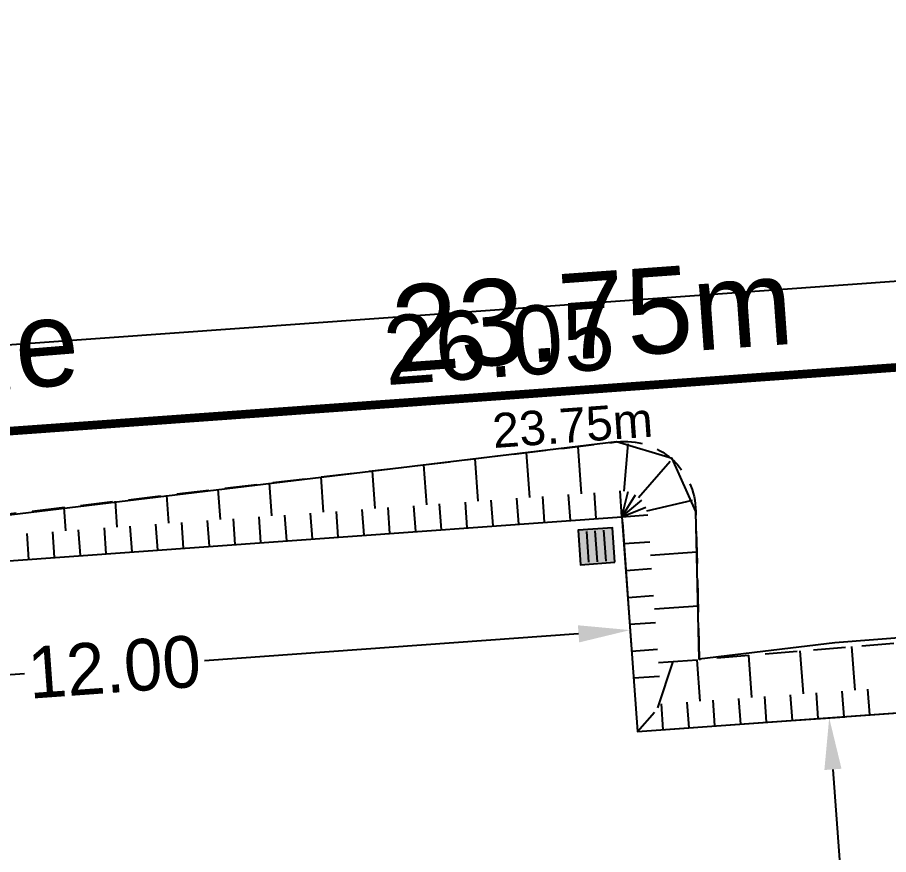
# Model space of a CAD drawing. Header units: metres. Extents: x 1851758 to 1852050, y 5187822 to 5188223.
# Drawn here: x 1851889.77 to 1851899.87, y 5187910.8 to 5187920.52 of the extents above; entities that cross this region are included whole.
import ezdxf

# ---------------------------------------------------------------- set-up
doc = ezdxf.new("R2010")
doc.units = ezdxf.units.M
doc.header["$LTSCALE"] = 2.5
doc.header["$PDMODE"] = 35
doc.header["$PDSIZE"] = 0.03
doc.linetypes.add('L8', pattern=[0.225, 0.15, -0.075])
doc.layers.get('0').update_dxf_attribs({"linetype": 'CONTINUOUS', "lineweight": 30})
doc.layers.get('Defpoints').update_dxf_attribs({"linetype": 'CONTINUOUS'})
for name, color, linetype in [('PFM_VRD ET 2D', 7, 'CONTINUOUS'), ('PRO_PAR_N', 6, 'CONTINUOUS'), ('PRO_VOI', 7, 'CONTINUOUS'), ('PRO_VOI_COTATION', 232, 'CONTINUOUS'), ('PRO_VOI_TAMPON', 5, 'CONTINUOUS')]:
    doc.layers.add(name, color=color, linetype=linetype)
for name, color, linetype, lineweight in [('PRO_PAR', 1, 'CONTINUOUS', 35), ('PRO_PAR_COT', 200, 'CONTINUOUS', 20), ('PRO_PAR_COT_DA', 150, 'CONTINUOUS', 20), ('PRO_PAR_COT_VENTE', 150, 'CONTINUOUS', 20), ('PRO_PAR_DA', 1, 'CONTINUOUS', 35), ('PRO_PAR_SURF', 157, 'CONTINUOUS', 20)]:
    doc.layers.add(name, color=color, linetype=linetype, lineweight=lineweight)
doc.layers.add('PRO_PAR_CONT_DA', color=40, linetype='CONTINUOUS', plot=False)
doc.layers.add('PRO_PAR_CONT_DA_D', color=7, linetype='CONTINUOUS', plot=False)
doc.styles.add('_ECRITURE', font='NEWSGOTN.TTF')
doc.styles.add('Ecriture', font='NEWSGOTN.TTF')
doc.styles.get("Standard").update_dxf_attribs({"font": 'arial.ttf'})
doc.dimstyles.new('Voirie', dxfattribs={"dimtxt": 0.6, "dimasz": 0.6, "dimexe": 0.18, "dimexo": 0.0625, "dimgap": 0, "dimtad": 0, "dimzin": 0, "dimdsep": 46, "dimtxsty": 'Ecriture', "dimcen": 0.04, "dimclrd": 256, "dimclre": 256, "dimclrt": 256, "dimaunit": 2, "dimadec": 3, "dimazin": 0, "dimtfac": 1, "dimtofl": 0, "dimtmove": 0, "dimatfit": 0, "dimfxl": 0, "dimtolj": 1, "dimtzin": 0, "dimlwd": -1, "dimarcsym": 0})

# ---------------------------------------------------------------- blocks, each defined once
blk = doc.blocks.new('*D70')
at = {"layer": 'Defpoints', "color": 0}
for p in [(1851896.78, 5187914.725), (1851884.811, 5187913.865), (1851896.875, 5187913.409)]:
    blk.add_point(p, dxfattribs=at)
at = {"layer": 'PRO_VOI_COTATION', "lineweight": -2}
for p, q in [((1851896.785, 5187914.662), (1851896.888, 5187913.229)), ((1851884.816, 5187913.802), (1851884.919, 5187912.369))]:
    blk.add_line(p, q, dxfattribs=at)
at = {"layer": 'PRO_VOI_COTATION'}
for p, q in [((1851896.277, 5187913.366), (1851891.935, 5187913.054)), ((1851885.504, 5187912.592), (1851889.846, 5187912.904))]:
    blk.add_line(p, q, dxfattribs=at)
for points in [[(1851896.269, 5187913.465), (1851896.284, 5187913.266), (1851896.875, 5187913.409)], [(1851885.497, 5187912.691), (1851885.511, 5187912.492), (1851884.906, 5187912.549)]]:
    blk.add_solid(points, dxfattribs=at)
at = {"layer": 'PRO_VOI_COTATION', "insert": (1851890.89, 5187912.979), "char_height": 0.6, "attachment_point": 5, "rotation": 4.1089, "style": 'Ecriture'}
blk.add_mtext('\\A1;12.00', dxfattribs=at)
blk = doc.blocks.new('*D72')
at = {"layer": 'Defpoints', "color": 0}
for p in [(1851898.456, 5187912.338), (1851899.185, 5187912.391), (1851898.886, 5187906.354)]:
    blk.add_point(p, dxfattribs=at)
at = {"layer": 'PRO_VOI_COTATION', "lineweight": -2}
for p, q in [((1851898.518, 5187912.343), (1851899.365, 5187912.404)), ((1851898.948, 5187906.358), (1851899.795, 5187906.419))]:
    blk.add_line(p, q, dxfattribs=at)
at = {"layer": 'PRO_VOI_COTATION'}
for p, q in [((1851899.228, 5187911.792), (1851899.304, 5187910.742)), ((1851899.572, 5187907.005), (1851899.422, 5187909.09))]:
    blk.add_line(p, q, dxfattribs=at)
for points in [[(1851899.129, 5187911.785), (1851899.328, 5187911.8), (1851899.185, 5187912.391)], [(1851899.472, 5187906.998), (1851899.672, 5187907.012), (1851899.615, 5187906.406)]]:
    blk.add_solid(points, dxfattribs=at)
at = {"layer": 'PRO_VOI_COTATION', "insert": (1851899.363, 5187909.916), "char_height": 0.6, "attachment_point": 5, "rotation": 94.1089, "style": 'Ecriture'}
blk.add_mtext('\\A1;6.00', dxfattribs=at)
blk = doc.blocks.new('ASS07')
h = blk.add_hatch(color=256)
h.dxf.hatch_style = 1
h.paths.add_polyline_path([(0.5, -0.5), (0.5, 0.5), (-0.5, 0.5), (-0.5, -0.5)])
for p, q in [((-0.25, -0.45), (-0.25, 0.45)), ((0, -0.45), (0, 0.45)), ((0.25, -0.45), (0.25, 0.45))]:
    blk.add_line(p, q)
blk.add_lwpolyline([(0.5, -0.5), (0.5, 0.5), (-0.5, 0.5), (-0.5, -0.5)], close=True)

msp = doc.modelspace()

# ---------------------------------------------------------------- linework, layer by layer
at = {"layer": 'PFM_VRD ET 2D', "flags": 128}
msp.add_lwpolyline([(1851946.181, 5187917.077), (1851930.367, 5187915.66), (1851916.619, 5187914.601), (1851915.03, 5187914.494), (1851913.258, 5187914.347), (1851899.249, 5187913.262), (1851897.678, 5187913.071), (1851897.637, 5187914.786), (1851897.364, 5187915.399), (1851896.718, 5187915.593), (1851885.821, 5187914.278)], dxfattribs=at)
at = {"layer": 'PRO_PAR', "const_width": 0.1, "flags": 128}
msp.add_lwpolyline([(1851884.704, 5187915.361), (1851908.388, 5187917.062), (1851908.675, 5187913.073), (1851912.166, 5187913.323), (1851910.44, 5187937.345)], dxfattribs=at)
at = {"layer": 'PRO_PAR_CONT_DA', "flags": 128}
msp.add_lwpolyline([(1851878.043, 5187935.017), (1851880.173, 5187917.038), (1851882.403, 5187915.196), (1851884.704, 5187915.361), (1851908.388, 5187917.062), (1851908.675, 5187913.073), (1851912.166, 5187913.323), (1851911.879, 5187917.313), (1851910.44, 5187937.345)], close=True, dxfattribs=at)
msp.add_lwpolyline([(1851940.223, 5187919.349), (1851911.879, 5187917.313), (1851912.166, 5187913.323), (1851908.675, 5187913.073), (1851908.388, 5187917.062), (1851884.704, 5187915.361), (1851885.403, 5187905.626), (1851885.671, 5187901.896), (1851897.64, 5187902.755), (1851898.831, 5187886.183), (1851862.946, 5187883.619), (1851863.48, 5187879.051), (1851981.371, 5187888.402)], dxfattribs=at)
at = {"layer": 'PRO_PAR_CONT_DA_D', "flags": 128}
msp.add_lwpolyline([(1851879.159, 5187934.095), (1851881.119, 5187917.554), (1851882.732, 5187916.222), (1851884.632, 5187916.358), (1851909.314, 5187918.131), (1851909.601, 5187914.142), (1851911.097, 5187914.249), (1851910.882, 5187917.241), (1851909.515, 5187936.276)], close=True, dxfattribs=at)
at = {"layer": 'PRO_PAR_DA', "flags": 128}
msp.add_lwpolyline([(1851884.704, 5187915.361), (1851908.388, 5187917.062), (1851908.675, 5187913.073), (1851912.166, 5187913.323), (1851910.44, 5187937.345)], dxfattribs=at)
at = {"layer": 'PRO_PAR_SURF', "flags": 128}
for points in [[(1851910.44, 5187937.345), (1851878.043, 5187935.017), (1851880.173, 5187917.038), (1851882.403, 5187915.196), (1851908.388, 5187917.062), (1851908.675, 5187913.073), (1851912.166, 5187913.323)], [(1851979.459, 5187919.524), (1851978.181, 5187918.066), (1851896.96, 5187912.231), (1851896.78, 5187914.725), (1851884.811, 5187913.865), (1851885.671, 5187901.896), (1851897.64, 5187902.755), (1851899.225, 5187880.697), (1851981.487, 5187886.528)]]:
    msp.add_lwpolyline(points, close=True, dxfattribs=at)
at = {"layer": 'PRO_VOI', "color": 32}
for p, q in [((1851896.31, 5187914.992, 104.978), (1851896.271, 5187915.54, 297.398)), ((1851896.806, 5187915.02, 297.398), (1851896.853, 5187915.571, 297.398)), ((1851895.712, 5187914.949, 108.517), (1851895.674, 5187915.469, 297.398)), ((1851895.113, 5187914.906, 112.303), (1851895.078, 5187915.399, 297.398)), ((1851896.974, 5187914.949, 297.398), (1851897.338, 5187915.369, 297.398)), ((1851893.916, 5187914.82, 120.726), (1851893.885, 5187915.257, 297.398)), ((1851894.515, 5187914.863, 116.362), (1851894.481, 5187915.328, 297.398)), ((1851893.318, 5187914.777, 125.431), (1851893.288, 5187915.187, 297.398)), ((1851892.121, 5187914.691, 136.032), (1851892.095, 5187915.046, 297.398)), ((1851892.719, 5187914.734, 130.516), (1851892.692, 5187915.116, 297.398)), ((1851891.522, 5187914.648, 142.034), (1851891.499, 5187914.975, 297.398)), ((1851895.584, 5187914.639), (1851895.562, 5187914.938, 109.431)), ((1851895.883, 5187914.66), (1851895.861, 5187914.959, 107.603)), ((1851896.182, 5187914.682), (1851896.16, 5187914.981, 105.834)), ((1851896.481, 5187914.703), (1851896.46, 5187915.002, 104.122)), ((1851896.78, 5187914.725), (1851896.759, 5187915.024, 297.398)), ((1851896.78, 5187914.725), (1851896.852, 5187915.016, 297.398)), ((1851896.78, 5187914.725), (1851896.939, 5187914.979, 297.398)), ((1851890.326, 5187914.562, 155.782), (1851890.306, 5187914.834, 297.398)), ((1851890.924, 5187914.605, 148.591), (1851890.902, 5187914.904, 297.398)), ((1851894.087, 5187914.531), (1851894.066, 5187914.83, 119.595)), ((1851894.387, 5187914.553), (1851894.365, 5187914.852, 117.414)), ((1851894.686, 5187914.574), (1851894.664, 5187914.873, 115.311)), ((1851894.985, 5187914.596), (1851894.964, 5187914.895, 113.282)), ((1851895.284, 5187914.617), (1851895.263, 5187914.916, 111.324)), ((1851896.78, 5187914.725), (1851897.01, 5187914.918, 297.398)), ((1851896.78, 5187914.725), (1851897.058, 5187914.837, 297.398)), ((1851897.069, 5187914.792, 200.641), (1851897.598, 5187914.915, 297.398)), ((1851892.89, 5187914.445), (1851892.869, 5187914.744, 129.194)), ((1851893.19, 5187914.467), (1851893.168, 5187914.766, 126.652)), ((1851893.489, 5187914.488), (1851893.467, 5187914.787, 124.209)), ((1851893.788, 5187914.51), (1851893.767, 5187914.809, 121.858)), ((1851896.78, 5187914.725), (1851897.08, 5187914.746, 103.885)), ((1851891.394, 5187914.338), (1851891.373, 5187914.637, 143.601)), ((1851891.694, 5187914.359), (1851891.672, 5187914.658, 140.468)), ((1851891.993, 5187914.381), (1851891.971, 5187914.68, 137.469)), ((1851892.292, 5187914.402), (1851892.271, 5187914.701, 134.595)), ((1851892.591, 5187914.424), (1851892.57, 5187914.723, 131.839)), ((1851889.898, 5187914.23), (1851889.877, 5187914.529, 161.624)), ((1851890.197, 5187914.252), (1851890.176, 5187914.551, 157.667)), ((1851890.497, 5187914.273), (1851890.475, 5187914.572, 153.898)), ((1851890.796, 5187914.295), (1851890.774, 5187914.594, 150.305)), ((1851891.095, 5187914.316), (1851891.074, 5187914.615, 146.877)), ((1851896.803, 5187914.413), (1851897.102, 5187914.434, 105.735)), ((1851897.113, 5187914.278, 106.694), (1851897.648, 5187914.317, 297.398)), ((1851896.825, 5187914.101), (1851897.124, 5187914.123, 107.653)), ((1851896.848, 5187913.789), (1851897.147, 5187913.811, 109.641)), ((1851897.158, 5187913.655, 110.673), (1851897.663, 5187913.691, 297.398)), ((1851896.87, 5187913.478), (1851897.169, 5187913.499, 111.704)), ((1851899.486, 5187912.713, 110.876), (1851899.449, 5187913.217, 297.398)), ((1851896.892, 5187913.166), (1851897.192, 5187913.188, 113.847)), ((1851898.287, 5187912.627, 112.574), (1851898.251, 5187913.118, 297.398)), ((1851898.886, 5187912.67, 111.718), (1851898.85, 5187913.167, 297.398)), ((1851897.197, 5187912.505, 53.611), (1851897.376, 5187913.044, 148.385)), ((1851897.203, 5187913.032, 57.491), (1851897.653, 5187913.064, 112.074)), ((1851897.687, 5187912.584, 70.983), (1851897.653, 5187913.064, 112.074)), ((1851896.915, 5187912.854), (1851897.214, 5187912.876, 1.136)), ((1851899.357, 5187912.403), (1851899.336, 5187912.702, 111.085)), ((1851899.657, 5187912.425), (1851899.635, 5187912.724, 110.667)), ((1851898.158, 5187912.317), (1851898.137, 5187912.616, 112.79)), ((1851898.458, 5187912.339), (1851898.437, 5187912.638, 112.359)), ((1851898.758, 5187912.36), (1851898.736, 5187912.659, 111.931)), ((1851899.058, 5187912.382), (1851899.036, 5187912.681, 111.506)), ((1851896.937, 5187912.543), (1851896.937, 5187912.543)), ((1851897.259, 5187912.252), (1851897.238, 5187912.552, 27.042)), ((1851897.559, 5187912.274), (1851897.537, 5187912.573, 28.743)), ((1851897.859, 5187912.296), (1851897.837, 5187912.595, 113.224)), ((1851896.96, 5187912.231), (1851897.156, 5187912.458, 80.179))]:
    msp.add_line(p, q, dxfattribs=at)
at = {"layer": 'PRO_VOI', "color": 34, "linetype": 'L8', "elevation": 297.398, "flags": 128}
msp.add_lwpolyline([(1851885.253, 5187907.718), (1851884.54, 5187913.845, -0.395782), (1851884.789, 5187914.18), (1851896.718, 5187915.593, -0.445633), (1851897.637, 5187914.786), (1851897.678, 5187913.071), (1851915.03, 5187914.494), (1851930.367, 5187915.66), (1851947.155, 5187917.145), (1851965.225, 5187918.098), (1851977.197, 5187918.557), (1851979.554, 5187920.246)], format="xyb", dxfattribs=at)
at = {"layer": 'PRO_VOI', "flags": 128}
msp.add_lwpolyline([(1851884.811, 5187913.865), (1851896.78, 5187914.725), (1851896.96, 5187912.231), (1851908.675, 5187913.073)], dxfattribs=at)

# ---------------------------------------------------------------- block references
at = {"layer": 'PRO_VOI_TAMPON', "xscale": 0.4, "yscale": 0.4, "rotation": 4.108931401097488}
msp.add_blockref('ASS07', (1851896.484, 5187914.382), dxfattribs=at)

# ---------------------------------------------------------------- texts
at = {"layer": 'PRO_PAR_COT', "insert": (1851895.352, 5187916.74), "char_height": 0.8, "attachment_point": 5, "rotation": 4.1089, "style": 'Ecriture'}
msp.add_mtext('\\A1;26.05', dxfattribs=at)
at = {"layer": 'PRO_PAR_COT_DA', "insert": (1851896.434, 5187917.058), "char_height": 1, "attachment_point": 5, "rotation": 4.1089}
msp.add_mtext('\\A1;23.75m', dxfattribs=at)
at = {"layer": 'PRO_PAR_COT_VENTE', "insert": (1851896.207, 5187915.785), "char_height": 0.4, "attachment_point": 5, "rotation": 4.1089}
msp.add_mtext('\\A1;23.75m', dxfattribs=at)
at = {"layer": 'PRO_PAR_N', "style": '_ECRITURE'}
msp.add_text('Borne', height=1, rotation=4.6408, dxfattribs=at).set_placement((1851886.955, 5187915.98))

# ---------------------------------------------------------------- dimensions: what is measured, and where the dimension line sits
at = {"layer": 'PRO_VOI_COTATION'}
dim = msp.add_aligned_dim(p1=(1851884.811, 5187913.865), p2=(1851896.78, 5187914.725), distance=-1.319, dimstyle='Voirie', dxfattribs=at)
dim.commit()
dim.dimension.update_dxf_attribs({"geometry": '*D70', "text_midpoint": (1851890.89, 5187912.979)})
dim = msp.add_linear_dim(base=(1851899.185, 5187912.391), p1=(1851898.886, 5187906.354), p2=(1851898.456, 5187912.338), angle=94.1089, dimstyle='Voirie', dxfattribs=at)
dim.commit()
dim.dimension.update_dxf_attribs({"geometry": '*D72', "text_midpoint": (1851899.363, 5187909.916), "dimtype": 161})

doc.saveas('drawing.dxf')
